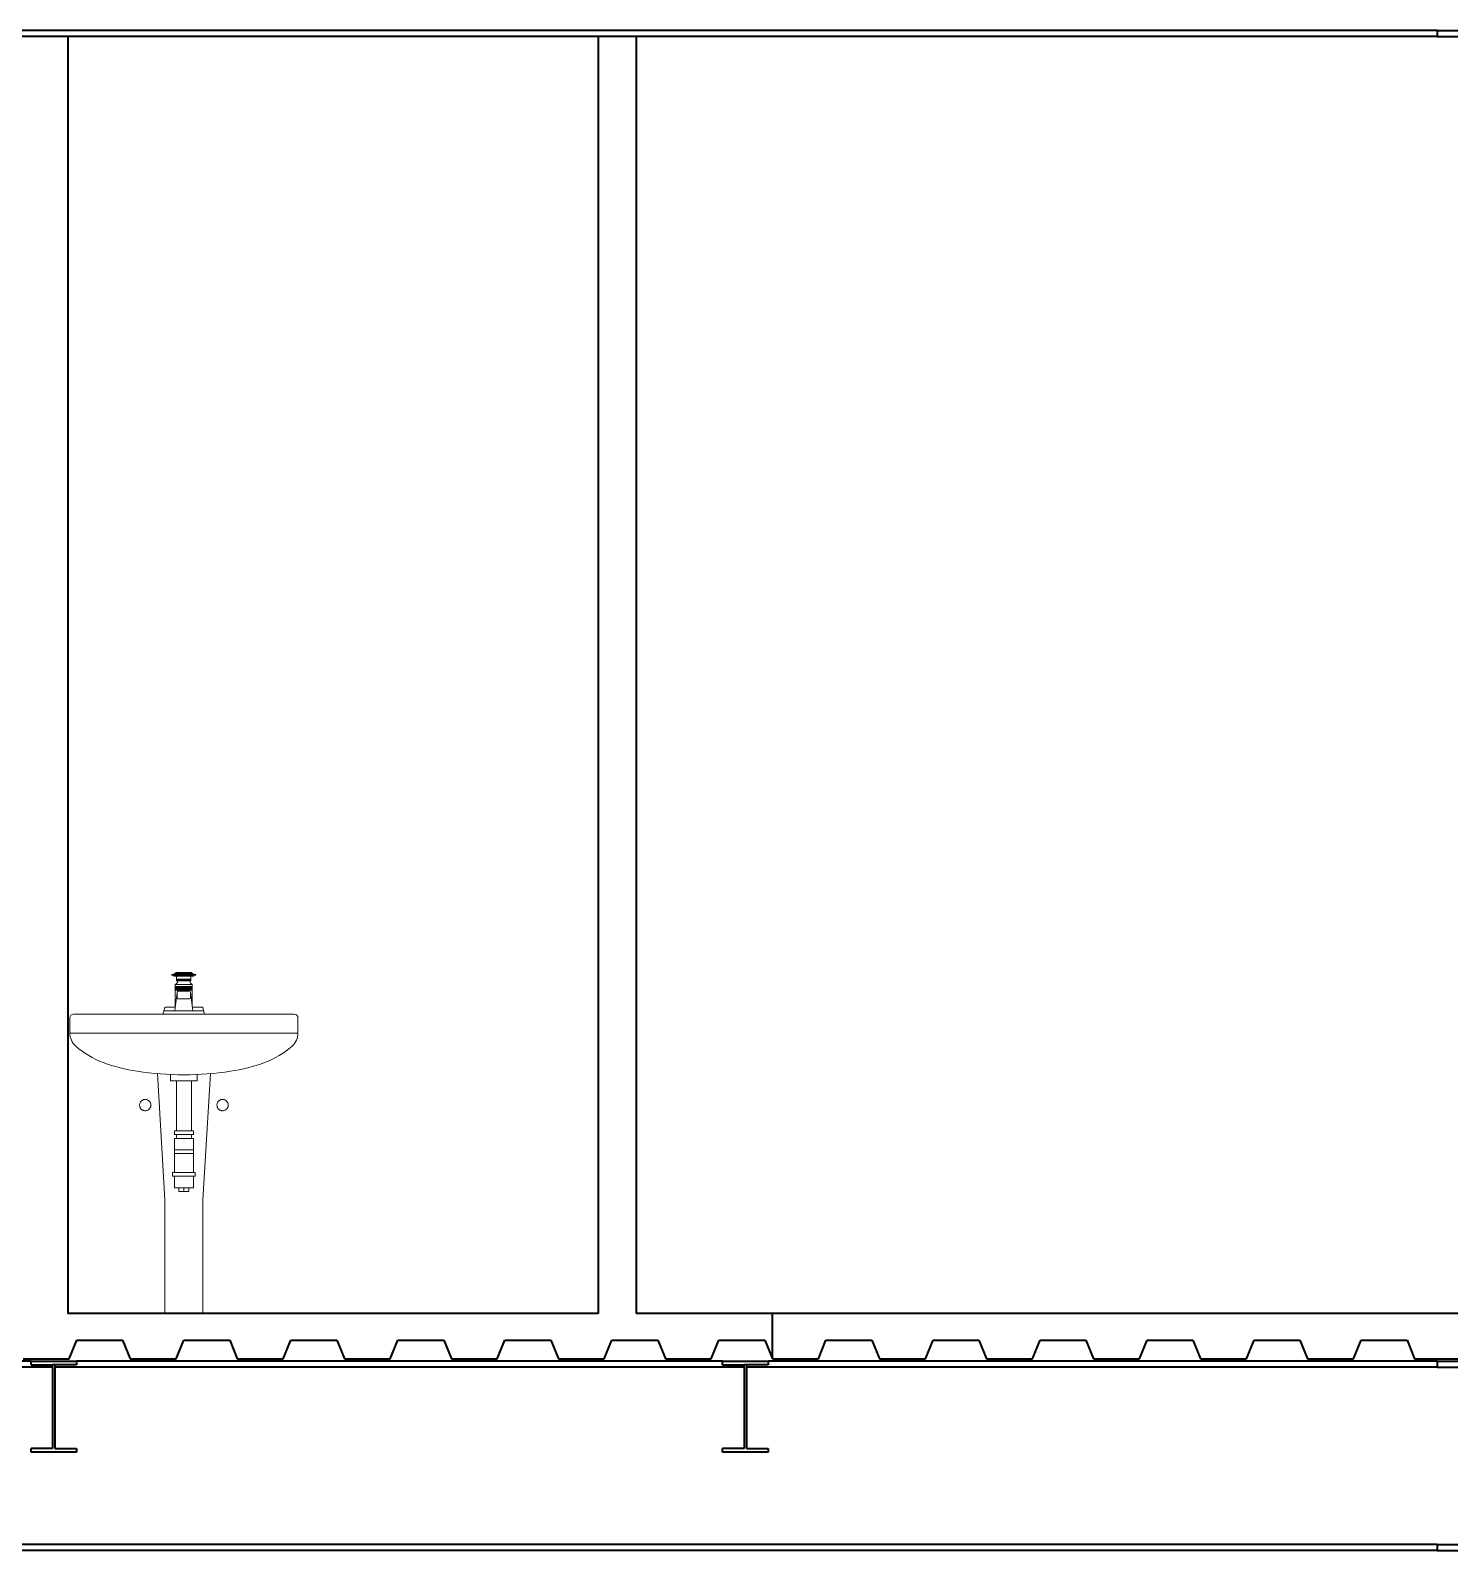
# Model space of a CAD drawing. Header units: metres. Extents: x 78 to 178, y -74 to 157.
# Drawn here: x 121.359 to 125.104, y -59.872 to -55.861 of the extents above; entities that cross this region are included whole.
import ezdxf

# ---------------------------------------------------------------- set-up
doc = ezdxf.new("R2010")
doc.units = ezdxf.units.M
doc.linetypes.add('HIDDEN', pattern=[0.375, 0.25, -0.125])
doc.layers.add('Cortes', color=7, linetype='Continuous', lineweight=40)
doc.layers.add('mobiliario', color=252, linetype='Continuous', lineweight=9)

# ---------------------------------------------------------------- blocks, each defined once
blk = doc.blocks.new('A$C3F662A2C')
at = {"layer": 'mobiliario'}
for p, q in [((0.2686, 0.8925), (0.2686, 0.893)), ((0.2686, 0.8925), (0.3326, 0.8925)), ((0.2706, 0.895), (0.2773, 0.8971)), ((0.2706, 0.895), (0.3306, 0.895)), ((0.2736, 0.892), (0.2736, 0.8925)), ((0.2756, 0.89), (0.3256, 0.89)), ((0.278, 0.8975), (0.3231, 0.8975)), ((0.2806, 0.9), (0.3206, 0.9)), ((0.2815, 0.8782), (0.2815, 0.89)), ((0.3196, 0.8782), (0.3196, 0.89)), ((0.3238, 0.8971), (0.3306, 0.895)), ((0.3276, 0.892), (0.3276, 0.8925)), ((0.3326, 0.8925), (0.3326, 0.893)), ((0.2831, 0.8483), (0.2766, 0.7983)), ((0.3231, 0.8685), (0.2781, 0.8685)), ((0.2781, 0.868), (0.2781, 0.8685)), ((0.3231, 0.868), (0.2781, 0.868)), ((0.2781, 0.868), (0.2781, 0.8093)), ((0.3231, 0.8631), (0.2781, 0.8631)), ((0.3231, 0.8612), (0.2781, 0.8612)), ((0.3231, 0.8574), (0.2781, 0.8574)), ((0.3231, 0.8554), (0.2781, 0.8554)), ((0.3231, 0.8535), (0.2781, 0.8535)), ((0.2791, 0.8612), (0.2791, 0.8574)), ((0.2801, 0.8612), (0.2801, 0.8574)), ((0.2811, 0.8612), (0.2811, 0.8574)), ((0.3196, 0.882), (0.2815, 0.882)), ((0.3196, 0.8801), (0.2815, 0.8801)), ((0.3196, 0.8782), (0.2815, 0.8782)), ((0.2821, 0.8612), (0.2821, 0.8574)), ((0.2831, 0.8612), (0.2831, 0.8574)), ((0.2831, 0.8483), (0.2831, 0.8323)), ((0.284, 0.8762), (0.284, 0.8782)), ((0.2841, 0.8612), (0.2841, 0.8574)), ((0.2851, 0.8612), (0.2851, 0.8574)), ((0.2851, 0.8503), (0.3161, 0.8503)), ((0.2861, 0.8612), (0.2861, 0.8574)), ((0.2871, 0.8612), (0.2871, 0.8574)), ((0.2881, 0.8612), (0.2881, 0.8574)), ((0.2891, 0.8612), (0.2891, 0.8574)), ((0.2901, 0.8612), (0.2901, 0.8574)), ((0.2911, 0.8612), (0.2911, 0.8574)), ((0.2921, 0.8612), (0.2921, 0.8574)), ((0.2931, 0.8612), (0.2931, 0.8574)), ((0.2941, 0.8612), (0.2941, 0.8574)), ((0.2951, 0.8612), (0.2951, 0.8574)), ((0.2961, 0.8612), (0.2961, 0.8574)), ((0.2971, 0.8612), (0.2971, 0.8574)), ((0.2981, 0.8612), (0.2981, 0.8574)), ((0.2991, 0.8612), (0.2991, 0.8574)), ((0.3001, 0.8612), (0.3001, 0.8574)), ((0.3011, 0.8612), (0.3011, 0.8574)), ((0.3011, 0.8612), (0.3011, 0.8574)), ((0.3011, 0.8612), (0.3011, 0.8574)), ((0.3011, 0.8612), (0.3011, 0.8574)), ((0.3011, 0.8612), (0.3011, 0.8574)), ((0.3011, 0.8612), (0.3011, 0.8574)), ((0.3011, 0.8612), (0.3011, 0.8574)), ((0.3011, 0.8612), (0.3011, 0.8574)), ((0.3011, 0.8612), (0.3011, 0.8574)), ((0.3011, 0.8612), (0.3011, 0.8574)), ((0.3011, 0.8612), (0.3011, 0.8574)), ((0.3011, 0.8612), (0.3011, 0.8574)), ((0.3011, 0.8612), (0.3011, 0.8574)), ((0.3011, 0.8612), (0.3011, 0.8574)), ((0.3011, 0.8612), (0.3011, 0.8574)), ((0.3011, 0.8612), (0.3011, 0.8574)), ((0.3011, 0.8612), (0.3011, 0.8574)), ((0.3011, 0.8612), (0.3011, 0.8574)), ((0.3011, 0.8612), (0.3011, 0.8574)), ((0.3011, 0.8612), (0.3011, 0.8574)), ((0.3011, 0.8612), (0.3011, 0.8574)), ((0.3011, 0.8612), (0.3011, 0.8574)), ((0.3011, 0.8612), (0.3011, 0.8574)), ((0.3011, 0.8612), (0.3011, 0.8574)), ((0.3011, 0.8612), (0.3011, 0.8574)), ((0.3021, 0.8612), (0.3021, 0.8574)), ((0.3031, 0.8612), (0.3031, 0.8574)), ((0.3041, 0.8612), (0.3041, 0.8574)), ((0.3051, 0.8612), (0.3051, 0.8574)), ((0.3061, 0.8612), (0.3061, 0.8574)), ((0.3071, 0.8612), (0.3071, 0.8574)), ((0.3081, 0.8612), (0.3081, 0.8574)), ((0.3091, 0.8612), (0.3091, 0.8574)), ((0.3101, 0.8612), (0.3101, 0.8574)), ((0.3111, 0.8612), (0.3111, 0.8574)), ((0.3121, 0.8612), (0.3121, 0.8574)), ((0.3131, 0.8612), (0.3131, 0.8574)), ((0.3141, 0.8612), (0.3141, 0.8574)), ((0.3151, 0.8612), (0.3151, 0.8574)), ((0.3161, 0.8612), (0.3161, 0.8574)), ((0.3171, 0.8765), (0.3171, 0.8782)), ((0.3171, 0.8612), (0.3171, 0.8574)), ((0.3181, 0.8612), (0.3181, 0.8574)), ((0.3181, 0.8483), (0.3181, 0.8323)), ((0.3181, 0.848), (0.3245, 0.7983)), ((0.3191, 0.8612), (0.3191, 0.8574)), ((0.3201, 0.8612), (0.3201, 0.8574)), ((0.3211, 0.8612), (0.3211, 0.8574)), ((0.3221, 0.8612), (0.3221, 0.8574)), ((0.3231, 0.8631), (0.3231, 0.8685)), ((0.3231, 0.868), (0.3231, 0.8093)), ((0.2456, 0.79), (0.2502, 0.8068)), ((0.2779, 0.8083), (0.2521, 0.8083)), ((0.2851, 0.8303), (0.3161, 0.8303)), ((0.349, 0.8083), (0.3232, 0.8083)), ((0.351, 0.8068), (0.3556, 0.79)), ((0, 0.74), (0, 0.78)), ((0.01, 0.79), (0.592, 0.79)), ((0.3533, 0.7983), (0.2478, 0.7983)), ((0.602, 0.78), (0.602, 0.74)), ((0, 0.74), (0.602, 0.74)), ((0.231, 0.633), (0.251, 0.3)), ((0.371, 0.633), (0.351, 0.3)), ((0.251, 0), (0.251, 0.3)), ((0.351, 0), (0.351, 0.3)), ((0.251, 0), (0.351, 0))]:
    blk.add_line(p, q, dxfattribs=at)
at = {"layer": 'mobiliario', "linetype": 'HIDDEN'}
for p, q in [((0.266, 0.6139), (0.266, 0.6307)), ((0.266, 0.6139), (0.336, 0.6139)), ((0.281, 0.482), (0.281, 0.6139)), ((0.321, 0.482), (0.321, 0.6139)), ((0.336, 0.6139), (0.336, 0.6307)), ((0.276, 0.472), (0.276, 0.482)), ((0.301, 0.482), (0.276, 0.482)), ((0.301, 0.482), (0.326, 0.482)), ((0.326, 0.472), (0.326, 0.482)), ((0.301, 0.472), (0.276, 0.472)), ((0.276, 0.372), (0.276, 0.462)), ((0.301, 0.462), (0.276, 0.462)), ((0.281, 0.472), (0.281, 0.462)), ((0.301, 0.472), (0.326, 0.472)), ((0.301, 0.462), (0.326, 0.462)), ((0.321, 0.472), (0.321, 0.462)), ((0.326, 0.372), (0.326, 0.462)), ((0.326, 0.432), (0.276, 0.432)), ((0.301, 0.4221), (0.276, 0.4221)), ((0.301, 0.4221), (0.326, 0.4221)), ((0.271, 0.362), (0.271, 0.372)), ((0.331, 0.372), (0.271, 0.372)), ((0.301, 0.362), (0.271, 0.362)), ((0.276, 0.332), (0.276, 0.362)), ((0.301, 0.362), (0.331, 0.362)), ((0.326, 0.332), (0.326, 0.362)), ((0.331, 0.362), (0.331, 0.372)), ((0.301, 0.332), (0.276, 0.332)), ((0.288, 0.322), (0.288, 0.332)), ((0.314, 0.322), (0.288, 0.322)), ((0.301, 0.332), (0.326, 0.332)), ((0.301, 0.322), (0.301, 0.332)), ((0.314, 0.322), (0.314, 0.332))]:
    blk.add_line(p, q, dxfattribs=at)
at = {"layer": 'mobiliario'}
blk.add_lwpolyline([(0, 0.74, 0.215198), (0.0156, 0.7054, 0.093411), (0.0882, 0.6622, 0.050076), (0.178, 0.6393, 0.037576), (0.301, 0.63, 0.037576), (0.424, 0.6393, 0.050076), (0.5138, 0.6622, 0.093411), (0.5864, 0.7054, 0.215198), (0.602, 0.74, 0.215198)], format="xyb", dxfattribs=at)
at = {"layer": 'mobiliario', "linetype": 'HIDDEN'}
for centre in [(0.199, 0.55), (0.403, 0.55)]:
    blk.add_circle(centre, 0.015, dxfattribs=at)
at = {"layer": 'mobiliario'}
for centre, radius, start, end in [((0.2706, 0.893), 0.002, 90, 180), ((0.2756, 0.892), 0.002, 180, 270), ((0.2767, 0.899), 0.002, 287.354, 345.3602), ((0.2806, 0.898), 0.002, 90, 165.3602), ((0.3206, 0.898), 0.002, 14.6398, 90), ((0.3244, 0.899), 0.002, 194.6398, 252.646), ((0.3256, 0.892), 0.002, 270, 0), ((0.3306, 0.893), 0.002, 0, 90), ((0.276, 0.8762), 0.008, 285, 1.6576), ((0.2851, 0.8483), 0.002, 90, 172.6319), ((0.3161, 0.8483), 0.002, 0, 90), ((0.3251, 0.8762), 0.008, 178.3424, 255), ((0.2521, 0.8063), 0.002, 90, 164.7115), ((0.2851, 0.8323), 0.002, 180, 270), ((0.3161, 0.8323), 0.002, 270, 0), ((0.349, 0.8063), 0.002, 15.2885, 90), ((0.01, 0.78), 0.01, 90, 180), ((0.592, 0.78), 0.01, 0, 90)]:
    blk.add_arc(centre, radius, start, end, dxfattribs=at)

msp = doc.modelspace()

# ---------------------------------------------------------------- linework, layer by layer
at = {"layer": 'Cortes'}
for p, q in [((125.07105, -55.86051), (117.76795, -55.86051)), ((121.56744, -55.87651), (120.42521, -55.87651)), ((121.45784, -55.87651), (121.45784, -59.24651)), ((124.59683, -55.87651), (121.56744, -55.87651)), ((122.85784, -55.87651), (122.85784, -59.24651)), ((122.95784, -55.87651), (122.95784, -59.24651)), ((125.07105, -55.87651), (124.59683, -55.87651)), ((125.07105, -55.86051), (125.07105, -55.87651)), ((125.07105, -55.86051), (125.16605, -55.86051)), ((125.07105, -55.87651), (125.27105, -55.87651)), ((121.56744, -59.24651), (121.45784, -59.24651)), ((122.85784, -59.24651), (121.56744, -59.24651)), ((123.31752, -59.24651), (122.95784, -59.24651)), ((123.31752, -59.36651), (123.31752, -59.24651)), ((124.59683, -59.24651), (123.31752, -59.24651)), ((125.73906, -59.24651), (124.59683, -59.24651)), ((121.46166, -59.36651), (121.48183, -59.31651)), ((121.48183, -59.31651), (121.60286, -59.31651)), ((121.60286, -59.31651), (121.62304, -59.36651)), ((121.74407, -59.36651), (121.76424, -59.31651)), ((121.76424, -59.31651), (121.88528, -59.31651)), ((121.88528, -59.31651), (121.90545, -59.36651)), ((122.02648, -59.36651), (122.04666, -59.31651)), ((122.04666, -59.31651), (122.11549, -59.31651)), ((122.11549, -59.31651), (122.16769, -59.31651)), ((122.16769, -59.31651), (122.18786, -59.36651)), ((122.3089, -59.36651), (122.32907, -59.31651)), ((122.32907, -59.31651), (122.4501, -59.31651)), ((122.4501, -59.31651), (122.47028, -59.36651)), ((122.59131, -59.36651), (122.61148, -59.31651)), ((122.61148, -59.31651), (122.73252, -59.31651)), ((122.73252, -59.31651), (122.75269, -59.36651)), ((122.87373, -59.36651), (122.8939, -59.31651)), ((122.8939, -59.31651), (123.01493, -59.31651)), ((123.01493, -59.31651), (123.03145, -59.35745)), ((123.15614, -59.36651), (123.17631, -59.31651)), ((123.17631, -59.31651), (123.29735, -59.31651)), ((123.29735, -59.31651), (123.31752, -59.36651)), ((123.43855, -59.36651), (123.45873, -59.31651)), ((123.45873, -59.31651), (123.57976, -59.31651)), ((123.57976, -59.31651), (123.59993, -59.36651)), ((123.72097, -59.36651), (123.74114, -59.31651)), ((123.74114, -59.31651), (123.86217, -59.31651)), ((123.86217, -59.31651), (123.88235, -59.36651)), ((124.00338, -59.36651), (124.02355, -59.31651)), ((124.02355, -59.31651), (124.14459, -59.31651)), ((124.14459, -59.31651), (124.16476, -59.36651)), ((124.28579, -59.36651), (124.30597, -59.31651)), ((124.30597, -59.31651), (124.427, -59.31651)), ((124.427, -59.31651), (124.44717, -59.36651)), ((124.56821, -59.36651), (124.58838, -59.31651)), ((124.58838, -59.31651), (124.63113, -59.31651)), ((124.63113, -59.31651), (124.70941, -59.31651)), ((124.70941, -59.31651), (124.72959, -59.36651)), ((124.85062, -59.36651), (124.87079, -59.31651)), ((124.87079, -59.31651), (124.99183, -59.31651)), ((124.99183, -59.31651), (125.012, -59.36651)), ((121.36105, -59.37224), (120.75776, -59.37224)), ((121.34062, -59.36651), (121.46166, -59.36651)), ((121.36105, -59.38204), (121.36105, -59.37224)), ((121.36105, -59.37224), (121.48105, -59.37224)), ((121.48105, -59.37224), (121.48105, -59.38204)), ((122.10936, -59.37224), (121.48105, -59.37224)), ((121.62304, -59.36651), (121.74407, -59.36651)), ((121.90545, -59.36651), (122.02648, -59.36651)), ((122.99374, -59.37224), (122.10936, -59.37224)), ((122.18786, -59.36651), (122.3089, -59.36651)), ((122.47028, -59.36651), (122.59131, -59.36651)), ((122.75269, -59.36651), (122.87373, -59.36651)), ((123.18605, -59.37224), (122.99374, -59.37224)), ((123.03145, -59.35745), (123.0351, -59.36651)), ((123.0351, -59.36651), (123.15614, -59.36651)), ((123.18605, -59.38204), (123.18605, -59.37224)), ((123.18605, -59.37224), (123.30605, -59.37224)), ((123.30605, -59.37224), (123.30605, -59.38204)), ((124.63224, -59.37224), (123.30605, -59.37224)), ((123.31752, -59.36651), (123.43855, -59.36651)), ((123.59993, -59.36651), (123.72097, -59.36651)), ((123.88235, -59.36651), (124.00338, -59.36651)), ((124.16476, -59.36651), (124.28579, -59.36651)), ((124.44717, -59.36651), (124.56821, -59.36651)), ((125.07105, -59.37224), (124.63224, -59.37224)), ((124.72959, -59.36651), (124.85062, -59.36651)), ((125.012, -59.36651), (125.13304, -59.36651)), ((125.07105, -59.37224), (125.07105, -59.38824)), ((125.07105, -59.37224), (125.27105, -59.37224)), ((121.41795, -59.38824), (119.59915, -59.38824)), ((121.36105, -59.38204), (121.41795, -59.38204)), ((121.42415, -59.38204), (121.41795, -59.38204)), ((121.41795, -59.38824), (121.41795, -59.38204)), ((121.41795, -59.38824), (121.41795, -59.60244)), ((121.48105, -59.38204), (121.42415, -59.38204)), ((121.42415, -59.38204), (121.42415, -59.38824)), ((123.24295, -59.38824), (121.42415, -59.38824)), ((121.42415, -59.38824), (121.42415, -59.60244)), ((123.18605, -59.38204), (123.24295, -59.38204)), ((123.24915, -59.38204), (123.24295, -59.38204)), ((123.24295, -59.38824), (123.24295, -59.38204)), ((123.24295, -59.38824), (123.24295, -59.60244)), ((123.30605, -59.38204), (123.24915, -59.38204)), ((123.24915, -59.38204), (123.24915, -59.38824)), ((125.07105, -59.38824), (123.24915, -59.38824)), ((123.24915, -59.38824), (123.24915, -59.60244)), ((125.07105, -59.38824), (125.16605, -59.38824)), ((121.41795, -59.60244), (121.36105, -59.60244)), ((121.36105, -59.61224), (121.36105, -59.60244)), ((121.48105, -59.61224), (121.36105, -59.61224)), ((121.42415, -59.60244), (121.48105, -59.60244)), ((121.48105, -59.60244), (121.48105, -59.61224)), ((123.24295, -59.60244), (123.18605, -59.60244)), ((123.18605, -59.61224), (123.18605, -59.60244)), ((123.30605, -59.61224), (123.18605, -59.61224)), ((123.24915, -59.60244), (123.30605, -59.60244)), ((123.30605, -59.60244), (123.30605, -59.61224)), ((125.07105, -59.85624), (117.76795, -59.85624)), ((121.85354, -59.87224), (120.02514, -59.87224)), ((124.07004, -59.87224), (121.85354, -59.87224)), ((124.66425, -59.87224), (124.07004, -59.87224)), ((125.07105, -59.87224), (124.66425, -59.87224)), ((125.07105, -59.85624), (125.07105, -59.87224)), ((125.07105, -59.85624), (125.16605, -59.85624)), ((125.07105, -59.87224), (125.27105, -59.87224))]:
    msp.add_line(p, q, dxfattribs=at)

# ---------------------------------------------------------------- block references
msp.add_blockref('A$C3F662A2C', (121.46352, -59.24651))

doc.saveas('drawing.dxf')
